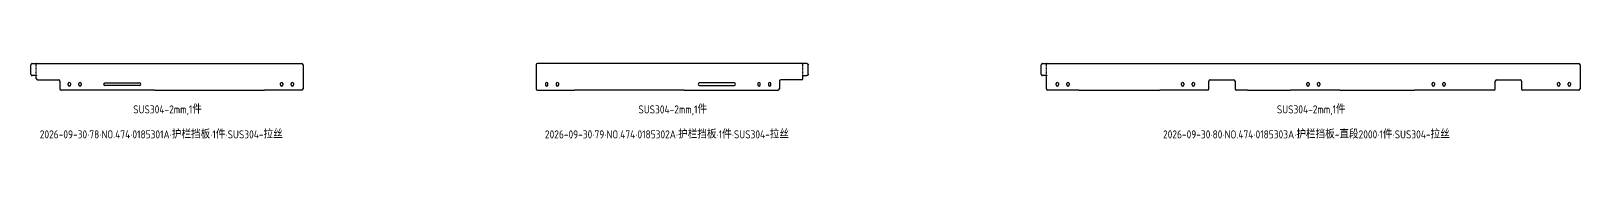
# Model space of a CAD drawing. Header units: inches. Extents: x -1146 to 223752, y 26431 to 27942.
# Drawn here: x 111816 to 117624, y 26431 to 26711 of the extents above; entities that cross this region are included whole.
import ezdxf

# ---------------------------------------------------------------- set-up
doc = ezdxf.new("R2010")
doc.units = ezdxf.units.IN
doc.header["$LTSCALE"] = 0.194989
doc.linetypes.add('CENTER', pattern=[50.8, 31.75, -6.35, 6.35, -6.35])
doc.layers.add('可见 (ISO)', color=7, linetype='Continuous', lineweight=25)
doc.layers.add('折弯线', color=1, linetype='CENTER')
doc.styles.add('Z-English', font='gbenor.shx', dxfattribs={"height": 10, "bigfont": 'hztxt.shx'})

msp = doc.modelspace()

# ---------------------------------------------------------------- linework, layer by layer
at = {"layer": '可见 (ISO)'}
for p, q in [((111815.6, 26670.7), (111815.6, 26705.7)), ((111820.6, 26710.7), (111835.1, 26710.7)), ((111835.1, 26665.7), (111820.6, 26665.7)), ((111836.2, 26710.7), (111835.1, 26710.7)), ((111835.1, 26665.7), (111836.2, 26665.7)), ((111835.6, 26654.7), (111835.6, 26664.7)), ((111836.6, 26664.7), (111835.6, 26664.7)), ((111836.2, 26710.7), (112280.5, 26710.7)), ((111836.2, 26665.7), (111836.6, 26665.7)), ((111836.6, 26665.7), (111836.6, 26664.7)), ((112280.5, 26710.7), (112691.4, 26710.7)), ((112691.4, 26710.7), (112830.6, 26710.7)), ((112835.6, 26705.7), (112835.6, 26615.7)), ((113709.7, 26705.7), (113709.7, 26615.7)), ((113853.9, 26710.7), (113714.7, 26710.7)), ((114264.9, 26710.7), (113853.9, 26710.7)), ((114709.2, 26710.7), (114264.9, 26710.7)), ((114709.2, 26665.7), (114708.7, 26665.7)), ((114708.7, 26665.7), (114708.7, 26664.7)), ((114708.7, 26664.7), (114709.7, 26664.7)), ((114709.2, 26710.7), (114710.2, 26710.7)), ((114710.2, 26665.7), (114709.2, 26665.7)), ((114709.7, 26654.7), (114709.7, 26664.7)), ((114724.7, 26710.7), (114710.2, 26710.7)), ((114710.2, 26665.7), (114724.7, 26665.7)), ((114729.7, 26670.7), (114729.7, 26705.7)), ((115603.7, 26670.7), (115603.7, 26705.7)), ((115608.7, 26710.7), (115623.2, 26710.7)), ((115623.2, 26665.7), (115608.7, 26665.7)), ((115624.3, 26710.7), (115623.2, 26710.7)), ((115623.2, 26665.7), (115624.3, 26665.7)), ((115623.7, 26615.7), (115623.7, 26664.7)), ((115624.7, 26664.7), (115623.7, 26664.7)), ((115624.3, 26710.7), (115744.7, 26710.7)), ((115624.3, 26665.7), (115624.7, 26665.7)), ((115624.7, 26665.7), (115624.7, 26664.7)), ((115744.7, 26710.7), (116048.7, 26710.7)), ((116048.7, 26710.7), (116377, 26710.7)), ((116377, 26710.7), (116538.4, 26710.7)), ((116538.4, 26710.7), (116723, 26710.7)), ((116723, 26710.7), (117003.5, 26710.7)), ((117003.5, 26710.7), (117618.7, 26710.7)), ((117623.7, 26705.7), (117623.7, 26615.7)), ((111840.6, 26649.7), (111918.6, 26649.7)), ((111923.6, 26644.7), (111923.6, 26615.7)), ((112280.5, 26610.7), (111928.6, 26610.7)), ((111955.1, 26630.7), (111955.1, 26635.7)), ((111964.1, 26635.7), (111964.1, 26630.7)), ((111995.1, 26630.7), (111995.1, 26635.7)), ((112004.1, 26635.7), (112004.1, 26630.7)), ((112093.1, 26638.2), (112223.1, 26638.2)), ((112223.1, 26628.2), (112093.1, 26628.2)), ((112280.5, 26610.7), (112691.4, 26610.7)), ((112830.6, 26610.7), (112691.4, 26610.7)), ((112751.1, 26630.7), (112751.1, 26635.7)), ((112760.1, 26635.7), (112760.1, 26630.7)), ((112791.1, 26630.7), (112791.1, 26635.7)), ((112800.1, 26635.7), (112800.1, 26630.7)), ((113714.7, 26610.7), (113853.9, 26610.7)), ((113745.2, 26635.7), (113745.2, 26630.7)), ((113754.2, 26630.7), (113754.2, 26635.7)), ((113785.2, 26635.7), (113785.2, 26630.7)), ((113794.2, 26630.7), (113794.2, 26635.7)), ((114264.9, 26610.7), (113853.9, 26610.7)), ((114264.9, 26610.7), (114616.7, 26610.7)), ((114452.2, 26638.2), (114322.2, 26638.2)), ((114322.2, 26628.2), (114452.2, 26628.2)), ((114541.2, 26635.7), (114541.2, 26630.7)), ((114550.2, 26630.7), (114550.2, 26635.7)), ((114581.2, 26635.7), (114581.2, 26630.7)), ((114590.2, 26630.7), (114590.2, 26635.7)), ((114621.7, 26644.7), (114621.7, 26615.7)), ((114704.7, 26649.7), (114626.7, 26649.7)), ((115744.7, 26610.7), (115628.7, 26610.7)), ((115659.2, 26630.7), (115659.2, 26635.7)), ((115668.2, 26635.7), (115668.2, 26630.7)), ((115699.2, 26630.7), (115699.2, 26635.7)), ((115708.2, 26635.7), (115708.2, 26630.7)), ((115744.7, 26610.7), (116048.7, 26610.7)), ((116227.2, 26610.7), (116048.7, 26610.7)), ((116129.2, 26630.7), (116129.2, 26635.7)), ((116138.2, 26635.7), (116138.2, 26630.7)), ((116169.2, 26630.7), (116169.2, 26635.7)), ((116178.2, 26635.7), (116178.2, 26630.7)), ((116232.2, 26615.7), (116232.2, 26644.7)), ((116237.2, 26649.7), (116325.2, 26649.7)), ((116330.2, 26644.7), (116330.2, 26615.7)), ((116377, 26610.7), (116335.2, 26610.7)), ((116377, 26610.7), (116538.4, 26610.7)), ((116723, 26610.7), (116538.4, 26610.7)), ((116599.2, 26630.7), (116599.2, 26635.7)), ((116608.2, 26635.7), (116608.2, 26630.7)), ((116639.2, 26630.7), (116639.2, 26635.7)), ((116648.2, 26635.7), (116648.2, 26630.7)), ((116723, 26610.7), (117003.5, 26610.7)), ((117301.2, 26610.7), (117003.5, 26610.7)), ((117069.2, 26630.7), (117069.2, 26635.7)), ((117078.2, 26635.7), (117078.2, 26630.7)), ((117109.2, 26630.7), (117109.2, 26635.7)), ((117118.2, 26635.7), (117118.2, 26630.7)), ((117306.2, 26615.7), (117306.2, 26644.7)), ((117311.2, 26649.7), (117399.2, 26649.7)), ((117404.2, 26644.7), (117404.2, 26615.7)), ((117618.7, 26610.7), (117409.2, 26610.7)), ((117539.2, 26630.7), (117539.2, 26635.7)), ((117548.2, 26635.7), (117548.2, 26630.7)), ((117579.2, 26630.7), (117579.2, 26635.7)), ((117588.2, 26635.7), (117588.2, 26630.7))]:
    msp.add_line(p, q, dxfattribs=at)
for points in [[(111820.6, 26710.7), (111820.2, 26710.7), (111819.7, 26710.6), (111819.2, 26710.5), (111818.7, 26710.3), (111818.3, 26710.1), (111817.9, 26709.9), (111817.5, 26709.6), (111817.1, 26709.2), (111816.8, 26708.9), (111816.5, 26708.5), (111816.2, 26708.1), (111816, 26707.6), (111815.9, 26707.2), (111815.7, 26706.7), (111815.7, 26706.2), (111815.6, 26705.7)], [(111815.6, 26670.7), (111815.7, 26670.2), (111815.7, 26669.7), (111815.9, 26669.2), (111816, 26668.8), (111816.2, 26668.3), (111816.5, 26667.9), (111816.8, 26667.5), (111817.1, 26667.2), (111817.5, 26666.8), (111817.9, 26666.5), (111818.3, 26666.3), (111818.7, 26666.1), (111819.2, 26665.9), (111819.7, 26665.8), (111820.2, 26665.7), (111820.6, 26665.7)], [(114724.7, 26710.7), (114725.2, 26710.7), (114725.7, 26710.6), (114726.1, 26710.5), (114726.6, 26710.3), (114727.1, 26710.1), (114727.5, 26709.9), (114727.9, 26709.6), (114728.2, 26709.2), (114728.6, 26708.9), (114728.9, 26708.5), (114729.1, 26708.1), (114729.3, 26707.6), (114729.5, 26707.2), (114729.6, 26706.7), (114729.7, 26706.2), (114729.7, 26705.7)], [(114729.7, 26670.7), (114729.7, 26670.2), (114729.6, 26669.7), (114729.5, 26669.2), (114729.3, 26668.8), (114729.1, 26668.3), (114728.9, 26667.9), (114728.6, 26667.5), (114728.2, 26667.2), (114727.9, 26666.8), (114727.5, 26666.5), (114727.1, 26666.3), (114726.6, 26666.1), (114726.1, 26665.9), (114725.7, 26665.8), (114725.2, 26665.7), (114724.7, 26665.7)], [(115608.7, 26710.7), (115608.2, 26710.7), (115607.8, 26710.6), (115607.3, 26710.5), (115606.8, 26710.3), (115606.4, 26710.1), (115606, 26709.9), (115605.6, 26709.6), (115605.2, 26709.2), (115604.9, 26708.9), (115604.6, 26708.5), (115604.3, 26708.1), (115604.1, 26707.6), (115604, 26707.2), (115603.8, 26706.7), (115603.8, 26706.2), (115603.7, 26705.7)], [(115603.7, 26670.7), (115603.8, 26670.2), (115603.8, 26669.7), (115604, 26669.2), (115604.1, 26668.8), (115604.3, 26668.3), (115604.6, 26667.9), (115604.9, 26667.5), (115605.2, 26667.2), (115605.6, 26666.8), (115606, 26666.5), (115606.4, 26666.3), (115606.8, 26666.1), (115607.3, 26665.9), (115607.8, 26665.8), (115608.2, 26665.7), (115608.7, 26665.7)]]:
    msp.add_lwpolyline(points, dxfattribs=at)
for centre, radius, start, end in [((112830.6, 26705.7), 5, 0, 90), ((113714.7, 26705.7), 5, 90, 180), ((117618.7, 26705.7), 5, 0, 90), ((111840.6, 26654.7), 5, 180, -90), ((111918.6, 26644.7), 5, 0, 90), ((111928.6, 26615.7), 5, 180, -90), ((111959.6, 26635.7), 4.5, 0, 180), ((111959.6, 26630.7), 4.5, 180, 0), ((111999.6, 26635.7), 4.5, 0, 180), ((111999.6, 26630.7), 4.5, 180, 0), ((112093.1, 26633.2), 5, 90, -90), ((112223.1, 26633.2), 5, -90, 90), ((112755.6, 26635.7), 4.5, 0, 180), ((112755.6, 26630.7), 4.5, 180, 0), ((112795.6, 26635.7), 4.5, 0, 180), ((112795.6, 26630.7), 4.5, 180, 0), ((112830.6, 26615.7), 5, -90, 0), ((113714.7, 26615.7), 5, 180, -90), ((113749.7, 26635.7), 4.5, 0, 180), ((113749.7, 26630.7), 4.5, 180, 0), ((113789.7, 26635.7), 4.5, 0, 180), ((113789.7, 26630.7), 4.5, 180, 0), ((114322.2, 26633.2), 5, 90, -90), ((114452.2, 26633.2), 5, -90, 90), ((114545.7, 26635.7), 4.5, 0, 180), ((114545.7, 26630.7), 4.5, 180, 0), ((114585.7, 26635.7), 4.5, 0, 180), ((114585.7, 26630.7), 4.5, 180, 0), ((114616.7, 26615.7), 5, -90, 0), ((114626.7, 26644.7), 5, 90, 180), ((114704.7, 26654.7), 5, -90, 0), ((115628.7, 26615.7), 5, 180, -90), ((115663.7, 26635.7), 4.5, 0, 180), ((115663.7, 26630.7), 4.5, 180, 0), ((115703.7, 26635.7), 4.5, 0, 180), ((115703.7, 26630.7), 4.5, 180, 0), ((116133.7, 26635.7), 4.5, 0, 180), ((116133.7, 26630.7), 4.5, 180, 0), ((116173.7, 26635.7), 4.5, 0, 180), ((116173.7, 26630.7), 4.5, 180, 0), ((116227.2, 26615.7), 5, -90, 0), ((116237.2, 26644.7), 5, 90, 180), ((116325.2, 26644.7), 5, 0, 90), ((116335.2, 26615.7), 5, 180, -90), ((116603.7, 26635.7), 4.5, 0, 180), ((116603.7, 26630.7), 4.5, 180, 0), ((116643.7, 26635.7), 4.5, 0, 180), ((116643.7, 26630.7), 4.5, 180, 0), ((117073.7, 26635.7), 4.5, 0, 180), ((117073.7, 26630.7), 4.5, 180, 0), ((117113.7, 26635.7), 4.5, 0, 180), ((117113.7, 26630.7), 4.5, 180, 0), ((117301.2, 26615.7), 5, -90, 0), ((117311.2, 26644.7), 5, 90, 180), ((117399.2, 26644.7), 5, 0, 90), ((117409.2, 26615.7), 5, 180, -90), ((117543.7, 26635.7), 4.5, 0, 180), ((117543.7, 26630.7), 4.5, 180, 0), ((117583.7, 26635.7), 4.5, 0, 180), ((117583.7, 26630.7), 4.5, 180, 0), ((117618.7, 26615.7), 5, -90, 0)]:
    msp.add_arc(centre, radius, start, end, dxfattribs=at)
at = {"layer": '折弯线', "color": 1, "linetype": 'CENTER', "ltscale": 0.5}
for points in [[(111835.6, 26665.7), (111835.6, 26710.7)], [(114709.7, 26665.7), (114709.7, 26710.7)], [(115623.7, 26665.7), (115623.7, 26710.7)]]:
    msp.add_lwpolyline(points, dxfattribs=at)

# ---------------------------------------------------------------- texts
at = {"color": 3, "style": 'Z-English'}
for p in [(112199, 26524.4), (114093.1, 26524.4), (116487.1, 26524.4)]:
    msp.add_text('SUS304-2mm,1件', height=30, dxfattribs=at).set_placement(p)
at = {"color": 2, "style": 'Z-English'}
for s, p in [('2026-09-30·78·NO.474·0185301A·护栏挡板·1件·SUS304-拉丝', (111848.6, 26431)), ('2026-09-30·79·NO.474·0185302A·护栏挡板·1件·SUS304-拉丝', (113742.7, 26431)), ('2026-09-30·80·NO.474·0185303A·护栏挡板-直段2000·1件·SUS304-拉丝', (116060.2, 26431))]:
    msp.add_text(s, height=30, dxfattribs=at).set_placement(p)

doc.saveas('drawing.dxf')
